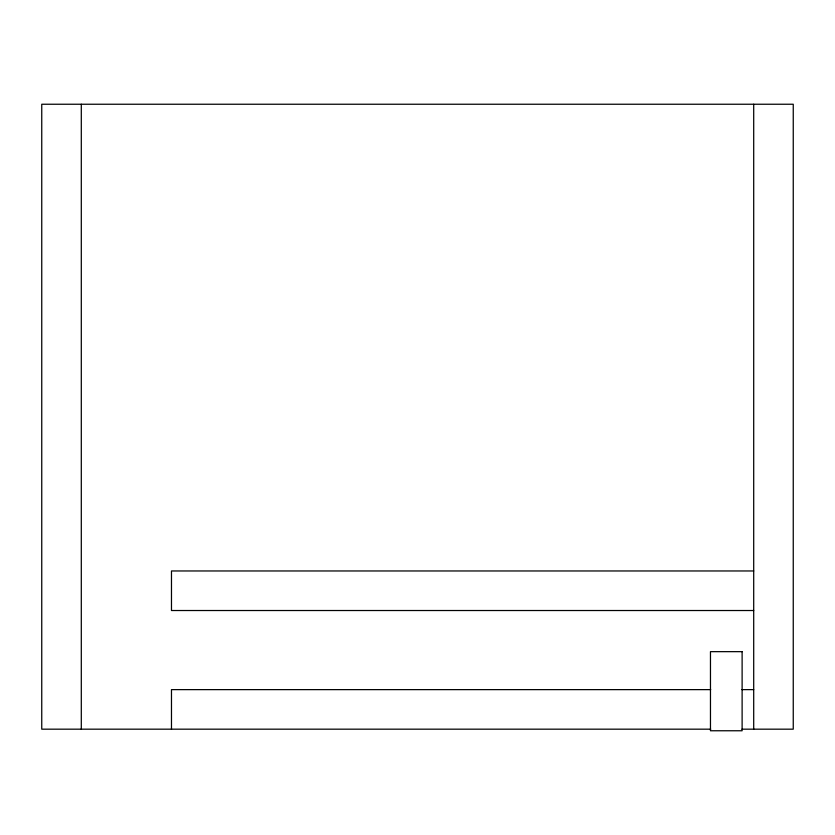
<?xml version="1.0" encoding="UTF-8"?>
<svg xmlns="http://www.w3.org/2000/svg" width="835" height="835" viewBox="0 0 835 835"><rect width="100%" height="100%" fill="white"/><g stroke="black" fill="none" stroke-linecap="round" stroke-linejoin="round"><path stroke-width="1.25" d="M753.702 570.963L171.478 570.963L171.478 610.521L753.702 610.521M710.71 689.626L171.478 689.626L171.478 729.174M741.971 689.626L753.702 689.626M710.71 729.174L41.75 729.174L41.75 104.239L793.25 104.239L793.25 729.174L741.971 729.174M753.702 104.239L753.702 729.174M81.298 104.239L81.298 729.174M742.117 651.655L710.47 651.655L710.47 730.761L742.117 730.761L742.117 651.655"/></g></svg>
